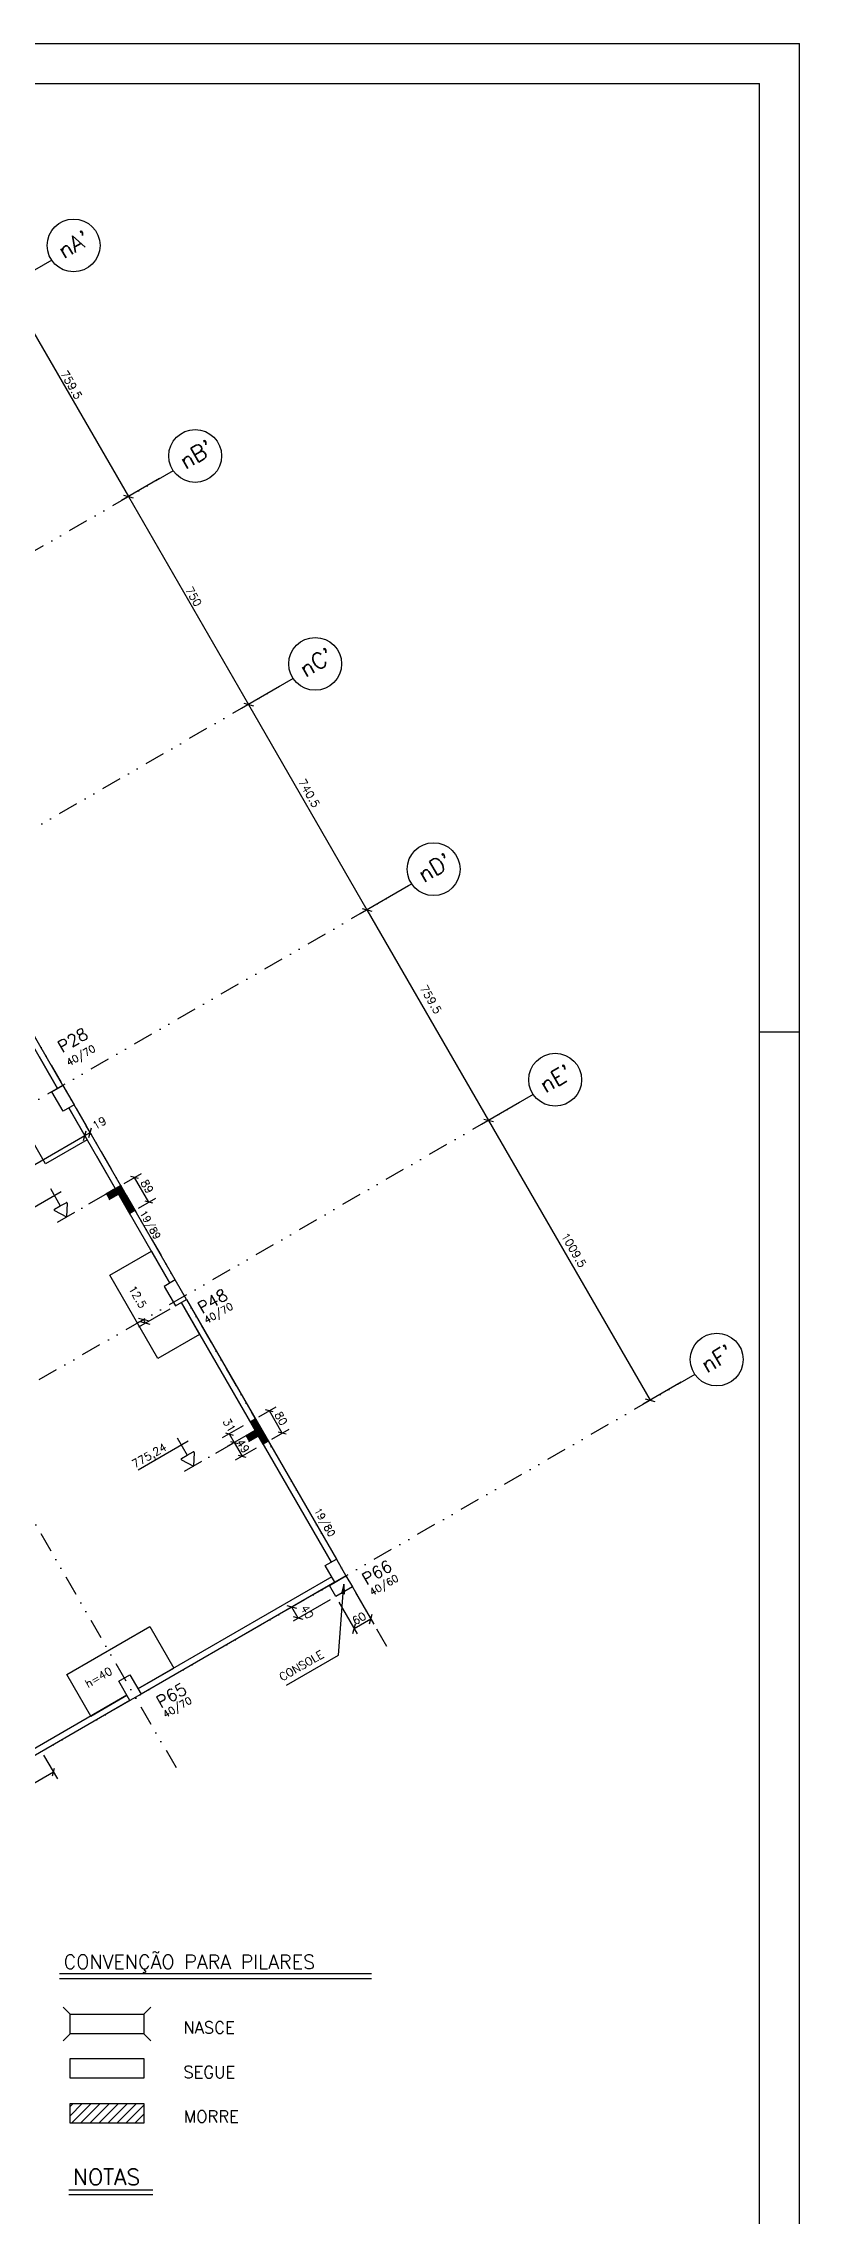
# Model space of a CAD drawing. Extents: x 550442 to 565317, y -292 to 10221.
# Drawn here: x 562955 to 565317, y 3435 to 10221 of the extents above; entities that cross this region are included whole.
import ezdxf

# ---------------------------------------------------------------- set-up
doc = ezdxf.new("R2010")
doc.units = 0
doc.header["$LTSCALE"] = 125
doc.header["$MEASUREMENT"] = 0
doc.linetypes.add('DIVIDE', pattern=[1.25, 0.5, -0.25, 0, -0.25, 0, -0.25])
doc.linetypes.add('ESTILO_TQS_0003', pattern=[0.91, 0.5, -0.2, 0.01, -0.2])
doc.layers.get('0').update_dxf_attribs({"linetype": 'CONTINUOUS'})
for name, color, linetype in [('110', 113, 'CONTINUOUS'), ('204', 7, 'ESTILO_TQS_0003'), ('205', 14, 'DIVIDE'), ('216', 7, 'CONTINUOUS'), ('220', 4, 'CONTINUOUS'), ('221', 5, 'CONTINUOUS'), ('222', 6, 'CONTINUOUS'), ('238', 11, 'CONTINUOUS'), ('250', 5, 'CONTINUOUS')]:
    doc.layers.add(name, color=color, linetype=linetype)
doc.styles.get("Standard").update_dxf_attribs({"font": 'ROMANS.SHX'})

msp = doc.modelspace()

# ---------------------------------------------------------------- linework, layer by layer
for p, q in [((550442.2, 10220.8), (565317.2, 10220.8)), ((565317.2, -291.7), (565317.2, 10220.8)), ((565192.2, 7133.3), (565317.2, 7133.3))]:
    msp.add_line(p, q)
at = {"layer": '110'}
for points in [[(563189.6, 6626.1), (563179.6, 6643.3), (563196, 6652.8)], [(563189.6, 6626.1), (563196, 6652.8), (563240.6, 6575.7)], [(563189.6, 6626.1), (563149.9, 6626.2), (563179.6, 6643.3)], [(563189.6, 6626.1), (563159.8, 6608.9), (563149.9, 6626.2)], [(563189.6, 6626.1), (563179.6, 6643.3), (563179.6, 6643.3)], [(563189.6, 6626.1), (563240.6, 6575.7), (563224.1, 6566.2)], [(563189.6, 6626.1), (563224.1, 6566.2), (563189.6, 6626.1)], [(563616.9, 5924), (563615.9, 5887.6), (563600.4, 5914.5)], [(563625.9, 5870.4), (563615.9, 5887.6), (563616.9, 5924)], [(563625.9, 5870.4), (563616.9, 5924), (563656.9, 5854.7)], [(563615.9, 5887.6), (563596.2, 5853.2), (563586.2, 5870.5)], [(563625.9, 5870.4), (563596.2, 5853.2), (563615.9, 5887.6)], [(563625.9, 5870.4), (563656.9, 5854.7), (563640.4, 5845.2)]]:
    msp.add_solid(points, dxfattribs=at)
at = {"layer": '204'}
for p, q in [((562998.3, 6538.7), (563149.9, 6626.2)), ((563395.1, 5760.2), (563586.2, 5870.5))]:
    msp.add_line(p, q, dxfattribs=at)
at = {"layer": '205'}
for p, q in [((561413.8, 9739.8), (564036.2, 5197.6)), ((562980.4, 9543.7), (558858.1, 7163.7)), ((560756.1, 9360), (563378.5, 4817.9)), ((563360.1, 8885.9), (559265.7, 6522)), ((563735.1, 8237), (559640.7, 5867.5)), ((564105.4, 7595.1), (559970.7, 5208)), ((564485.1, 6937.4), (560143.7, 4430.9)), ((564989.9, 6063.1), (561134.3, 3837.1))]:
    msp.add_line(p, q, dxfattribs=at)
at = {"layer": '216'}
for p, q in [((563205.2, 8809.2), (563235.4, 8801.2)), ((563205.2, 8809.2), (563235.4, 8801.2)), ((563580.2, 8159.7), (563610.4, 8151.6)), ((563580.2, 8159.7), (563610.4, 8151.6)), ((563950.4, 7518.4), (563980.6, 7510.3)), ((563950.4, 7518.4), (563980.6, 7510.3)), ((564330.2, 6860.7), (564360.4, 6852.6)), ((564330.2, 6860.7), (564360.4, 6852.6)), ((563080, 6793.7), (563088.1, 6823.8)), ((563080, 6793.7), (563088.1, 6823.8)), ((563096.5, 6803.2), (563104.6, 6833.3)), ((563096.5, 6803.2), (563104.6, 6833.3)), ((563281.9, 6230), (563251.7, 6238)), ((563288.2, 6219.1), (563258, 6227.2)), ((564834.9, 5986.4), (564865.1, 5978.3))]:
    msp.add_line(p, q, dxfattribs=at)
at = {"layer": '216', "linetype": 'Continuous'}
for p, q in [((563196, 6652.8), (563196, 6652.8)), ((563251.6, 6674.7), (563227.5, 6681.2)), ((563296.1, 6597.6), (563272, 6604.1)), ((563240.6, 6575.7), (563240.6, 6575.7)), ((563600.4, 5914.5), (563600.4, 5914.5)), ((563616.9, 5924), (563616.9, 5924)), ((563672.5, 5945.8), (563648.3, 5952.3)), ((563523.1, 5880), (563547.3, 5873.6)), ((563538.6, 5853.2), (563562.8, 5846.7)), ((563538.6, 5853.2), (563562.8, 5846.7)), ((563615.9, 5887.6), (563615.9, 5887.6)), ((563615.9, 5887.6), (563615.9, 5887.6)), ((563640.4, 5845.2), (563640.4, 5845.2)), ((563656.9, 5854.7), (563656.9, 5854.7)), ((563712.5, 5876.6), (563688.3, 5883)), ((563563.1, 5810.8), (563587.3, 5804.3)), ((563847.9, 5403.8), (563847.9, 5403.8)), ((563867.9, 5369.2), (563867.9, 5369.2)), ((563867.9, 5369.2), (563867.9, 5369.2)), ((563919.9, 5399.2), (563919.9, 5399.2)), ((563745.9, 5332.1), (563715.7, 5340.2)), ((563765.9, 5297.5), (563735.7, 5305.6)), ((563973.6, 5284), (563981.7, 5314.2)), ((563921.6, 5254), (563929.7, 5284.2)), ((562982.4, 4809.2), (562988.8, 4833.3))]:
    msp.add_line(p, q, dxfattribs=at)
at = {"layer": '220'}
for points in [[(562980.7, 6945.8), (563015.4, 6965.8), (563050.4, 6905.2), (563015.7, 6885.2), (562980.7, 6945.8)], [(563159.8, 6608.9), (563189.6, 6626.1), (563224.1, 6566.2), (563240.6, 6575.7), (563196, 6652.8), (563179.6, 6643.3), (563179.6, 6643.3), (563149.9, 6626.2)], [(563366.4, 6357.9), (563331.7, 6337.9), (563366.7, 6277.2), (563401.4, 6297.2), (563366.4, 6357.9)], [(563596.2, 5853.2), (563625.9, 5870.4), (563640.4, 5845.2), (563656.9, 5854.7), (563616.9, 5924), (563600.4, 5914.5), (563615.9, 5887.6), (563586.2, 5870.5)], [(563835.2, 5465.8), (563869.9, 5485.8), (563899.9, 5433.8), (563865.2, 5413.8), (563835.2, 5465.8)], [(563189.8, 5104.7), (563224.4, 5124.7), (563259.4, 5064.1), (563224.8, 5044.1), (563189.8, 5104.7)]]:
    msp.add_lwpolyline(points, dxfattribs=at)
at = {"layer": '221'}
for p, q in [((563005.1, 4176.2), (563980.1, 4176.2)), ((563038, 3747.3), (563075.7, 3785.1)), ((563038, 3775.6), (563047.5, 3785.1)), ((563042.5, 3723.6), (563104, 3785.1)), ((563070.8, 3723.6), (563132.3, 3785.1)), ((563099, 3723.6), (563160.5, 3785.1)), ((563127.3, 3723.6), (563188.8, 3785.1)), ((563155.6, 3723.6), (563217.1, 3785.1)), ((563183.8, 3723.6), (563245.3, 3785.1)), ((563212.1, 3723.6), (563268.6, 3780.1)), ((563240.4, 3723.6), (563268.6, 3751.8)), ((563034.3, 3500.8), (563296.8, 3500.8))]:
    msp.add_line(p, q, dxfattribs=at)
for centre in [(563048.8, 9589.8), (563428.6, 8932.1), (563803.6, 8282.6), (564173.8, 7641.3), (564553.6, 6983.5), (565058.3, 6109.3)]:
    msp.add_circle(centre, 82.5, dxfattribs=at)
at = {"layer": '222'}
for p, q in [((550754.7, 10095.8), (565192.2, 10095.8)), ((565192.2, -166.7), (565192.2, 10095.8)), ((563005.1, 4191.2), (563980.1, 4191.2)), ((563038, 4064.7), (563016.3, 4086.5)), ((563268.6, 4064.7), (563290.4, 4086.5)), ((563038, 4064.7), (563268.6, 4064.7)), ((563038, 4003.2), (563038, 4064.7)), ((563268.6, 4064.7), (563268.6, 4003.2)), ((563038, 4003.2), (563016.3, 3981.5)), ((563268.6, 4003.2), (563038, 4003.2)), ((563268.6, 4003.2), (563290.4, 3981.5)), ((563038, 3925.5), (563268.6, 3925.5)), ((563038, 3864), (563038, 3925.5)), ((563268.6, 3925.5), (563268.6, 3864)), ((563268.6, 3864), (563038, 3864)), ((563038, 3785.1), (563268.6, 3785.1)), ((563038, 3723.6), (563038, 3785.1)), ((563268.6, 3785.1), (563268.6, 3723.6)), ((563268.6, 3723.6), (563038, 3723.6)), ((563034.3, 3515.8), (563296.8, 3515.8))]:
    msp.add_line(p, q, dxfattribs=at)
at = {"layer": '238'}
for p, q in [((563015.4, 6965.8), (562570.7, 7736)), ((562998.9, 6956.3), (562561.7, 7713.5)), ((562941.4, 7055.9), (562998.9, 6956.3)), ((562961.5, 6721.1), (562811.5, 6980.9)), ((563349.9, 6348.4), (563033.9, 6895.7)), ((563033.9, 6895.7), (563091.4, 6796.1)), ((563366.4, 6357.9), (563050.4, 6905.2)), ((563091.4, 6796.1), (562961.5, 6721.1)), ((562853.4, 6543.5), (563010.2, 6634.1)), ((562976.1, 6643.2), (563007.3, 6589.1)), ((562989.4, 6578.7), (563007.3, 6589.1)), ((563007.3, 6589.1), (563025.2, 6599.4)), ((563028.6, 6597.4), (563026.9, 6555.2)), ((562989.5, 6574.8), (563026.9, 6555.2)), ((563162.5, 6372.9), (563292.4, 6447.9)), ((563292.4, 6447.9), (563349.9, 6348.4)), ((563312.5, 6113.1), (563162.5, 6372.9)), ((563384.9, 6287.7), (563853.4, 5476.3)), ((563384.9, 6287.7), (563442.4, 6188.1)), ((563401.4, 6297.2), (563869.9, 5485.8)), ((563442.4, 6188.1), (563312.5, 6113.1)), ((563250.2, 5765), (563407, 5855.5)), ((563372.9, 5864.7), (563404.1, 5810.6)), ((563386.2, 5800.2), (563404.1, 5810.6)), ((563386.3, 5796.2), (563423.7, 5776.7)), ((563404.1, 5810.6), (563422, 5820.9)), ((563425.4, 5818.9), (563423.7, 5776.7)), ((563855.7, 5430.3), (563249.9, 5080.5)), ((563865.2, 5413.8), (563259.4, 5064.1)), ((563027.7, 5125.4), (563287.5, 5275.4)), ((563287.5, 5275.4), (563362.5, 5145.5)), ((563102.7, 4995.5), (563027.7, 5125.4)), ((563249.9, 5080.5), (563362.5, 5145.5)), ((563215.3, 5060.5), (562600.4, 4705.5)), ((563224.8, 5044.1), (562609.9, 4689.1)), ((563102.7, 4995.5), (563215.3, 5060.5))]:
    msp.add_line(p, q, dxfattribs=at)
msp.add_lwpolyline([(563899.9, 5433.8), (563919.9, 5399.2), (563867.9, 5369.2), (563847.9, 5403.7), (563899.9, 5433.8)], dxfattribs=at)
for centre, start, end in [((563026.4, 6597.5), 357.62093, 119.9979), ((562990.5, 6576.8), 119.9979, 242.37018), ((563387.3, 5798.3), 119.9979, 242.37018), ((563423.2, 5818.9), 357.62093, 119.9979)]:
    msp.add_arc(centre, 2.27, start, end, dxfattribs=at)
at = {"layer": '250'}
for p, q in [((562840.5, 9462.9), (563220.3, 8805.2)), ((563317.4, 8861.2), (563198.6, 8792.7)), ((563220.3, 8805.2), (563595.3, 8155.7)), ((563692.4, 8211.7), (563573.6, 8143.2)), ((563595.3, 8155.7), (563965.5, 7514.4)), ((564095.1, 7589.2), (563943.9, 7501.9)), ((563965.5, 7514.4), (564345.3, 6856.6)), ((564442.4, 6912.7), (564323.6, 6844.1)), ((564345.3, 6856.6), (564850, 5982.4)), ((561801.5, 6068.3), (563084.1, 6808.8)), ((563084.1, 6808.8), (563100.5, 6818.3)), ((563097.1, 6824.3), (563088, 6839.9)), ((563226, 6562.9), (563121.3, 6744.4)), ((563349.4, 6267.2), (563251.4, 6210.7)), ((563271.6, 6236.7), (563245.2, 6221.5)), ((563273.1, 6223.2), (563266.8, 6234)), ((564947.1, 6038.4), (564828.4, 5969.9)), ((563847.9, 5403.7), (563771, 5359.3))]:
    msp.add_line(p, q, dxfattribs=at)
at = {"layer": '250', "linetype": 'Continuous'}
for p, q in [((563206.9, 6659.1), (563261.2, 6690.5)), ((563284.1, 6600.9), (563239.6, 6678)), ((563251.4, 6582), (563305.7, 6613.4)), ((563627.7, 5930.2), (563682, 5961.6)), ((563700.4, 5879.8), (563660.4, 5949.1)), ((563578.8, 5902), (563513.5, 5864.3)), ((563594.3, 5875.1), (563529, 5837.5)), ((563594.3, 5875.1), (563529, 5837.5)), ((563535.2, 5876.8), (563550.7, 5850)), ((563550.7, 5850), (563575.2, 5807.5)), ((563667.7, 5860.9), (563722, 5892.3)), ((563618.8, 5832.7), (563553.5, 5795)), ((563830.6, 5393.8), (563714.5, 5326.8)), ((563929.9, 5381.8), (563987, 5282.9)), ((563750.8, 5301.5), (563730.8, 5336.2)), ((563850.6, 5359.2), (563734.5, 5292.2)), ((563877.9, 5351.8), (563935, 5252.9)), ((563925.7, 5269.1), (563977.6, 5299.1)), ((562908.5, 4776.7), (562985.6, 4821.2)), ((562955.2, 4874), (562998.1, 4799.6))]:
    msp.add_line(p, q, dxfattribs=at)
at = {"layer": '250'}
msp.add_lwpolyline([(563713.9, 5092.4), (563876.3, 5186.1), (563892.7, 5407.7), (563894.5, 5376.5), (563892.7, 5407.7), (563886.4, 5377.1)], dxfattribs=at)

# ---------------------------------------------------------------- texts
at = {"layer": '216'}
for s, height, rotation, p in [('759.5', 25, 300, (563006.9, 9189.8)), ('750', 25, 300, (563396.8, 8514.5)), ('740.5', 25, 300, (563749.8, 7914.1)), ('759.5', 25, 300, (564130.1, 7269.9)), ('40/70', 22.5, 30, (563034.4, 7025.1)), ('19', 25, 30, (563116.9, 6826.7)), ('19/89', 22.5, 300, (563254.1, 6567.2)), ('1009.5', 25, 300, (564571.4, 6496.1)), ('12.5', 25, 300, (563219.2, 6331.6)), ('40/70', 22.5, 30, (563464.4, 6220.1)), ('775,24', 25, 29.99713, (563240.3, 5769.3)), ('19/80', 22.5, 300, (563799.4, 5638.3)), ('40/60', 22.5, 30, (563981.4, 5370.6)), ('CONSOLE', 25, 29.999, (563700.7, 5104.1)), ('h=40', 25, 30.00005, (563093.8, 5083)), ('40/70', 22.5, 30, (563335.8, 4988.7))]:
    msp.add_text(s, height=height, rotation=rotation, dxfattribs=at).set_placement(p)
at = {"layer": '216', "linetype": 'Continuous'}
for s, rotation, p in [('89', 299.99806, (563257.1, 6662.6)), ('31', 300.00596, (563513.8, 5916.3)), ('80', 299.99806, (563675.6, 5937.7)), ('49', 303.11785, (563556.3, 5850.4)), ('40', 299.99871, (563757.4, 5333.6)), ('60', 29.99914, (563928.4, 5279.3))]:
    msp.add_text(s, height=25, rotation=rotation, dxfattribs=at).set_placement(p)
at = {"layer": '220'}
for s, height, p in [("nA'", 50, (563018.1, 9546.3)), ("nB'", 50, (563397.9, 8888.5)), ("nC'", 50, (563772.9, 8239)), ("nD'", 50, (564143.1, 7597.7)), ('P28', 37.5, (563013, 7066.7)), ("nE'", 50, (564522.9, 6940)), ('P48', 37.5, (563449.9, 6251)), ("nF'", 50, (565027.6, 6065.7)), ('P66', 37.5, (563963.6, 5403.7)), ('P65', 37.5, (563321.4, 5019.6))]:
    msp.add_text(s, height=height, rotation=30, dxfattribs=at).set_placement(p)
at = {"layer": '222'}
for s, height, p in [('CONVENÇÃO PARA PILARES', 43.75, (563017.6, 4206.2)), ('NASCE', 37.5, (563391.6, 4003.9)), ('SEGUE', 37.5, (563391.6, 3864.8)), ('MORRE', 37.5, (563393.4, 3725.8)), ('NOTAS', 50, (563046.8, 3530.8))]:
    msp.add_text(s, height=height, dxfattribs=at).set_placement(p)

doc.saveas('drawing.dxf')
